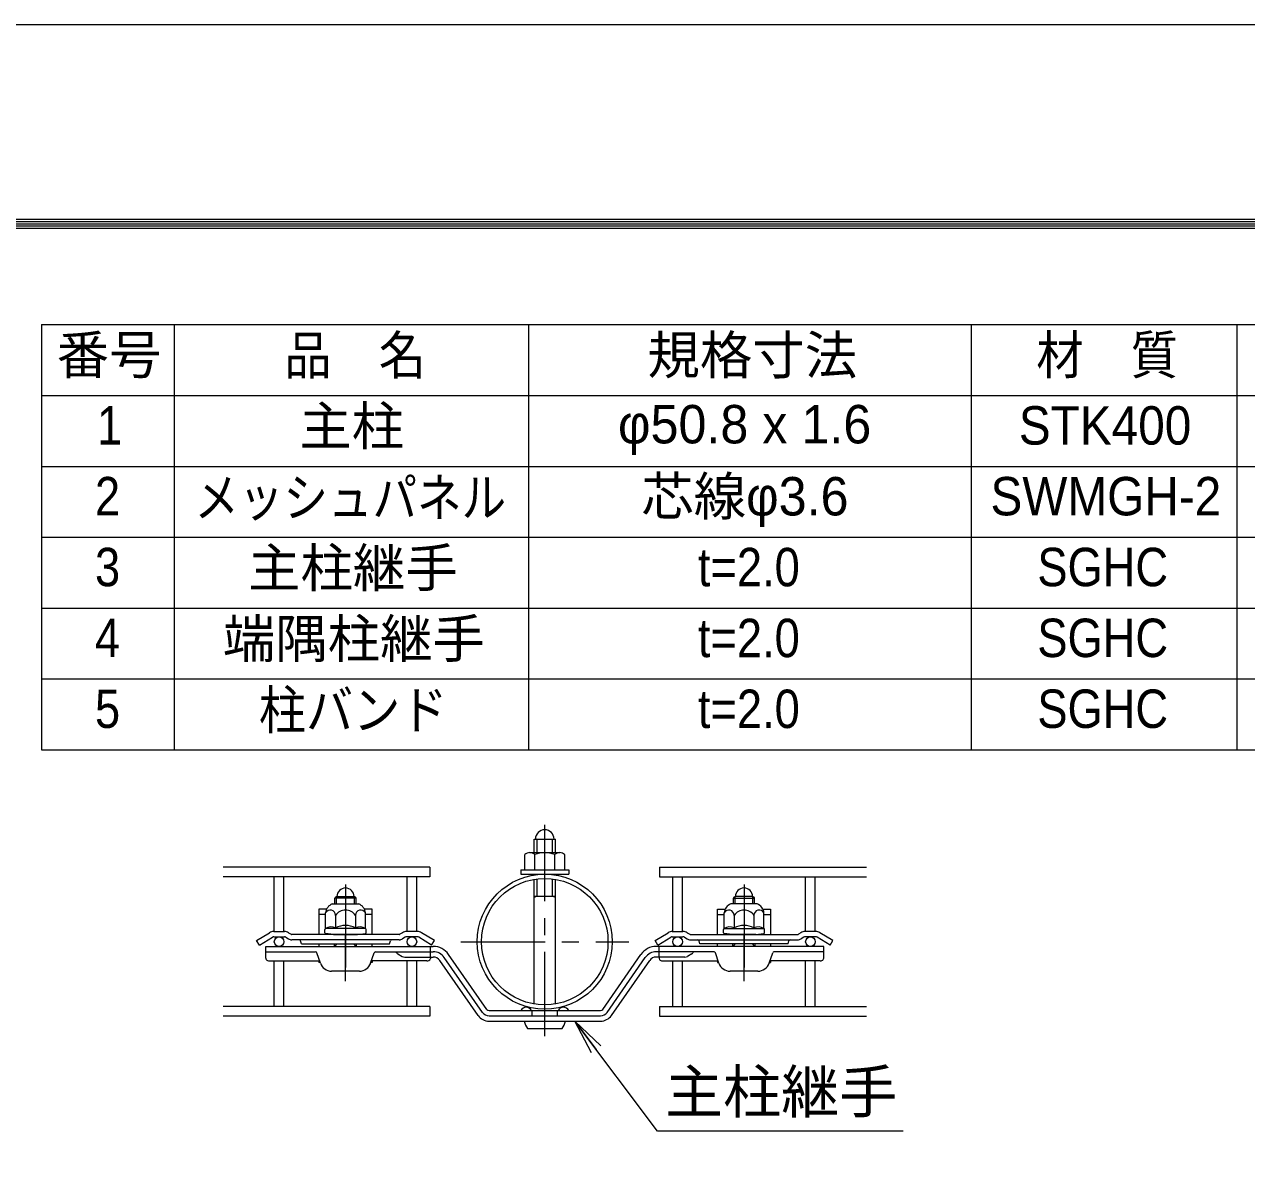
# Model space of a CAD drawing. Units: millimetres, scale not verified. Extents: x -4200 to 4200, y -2970 to 2970.
# Drawn here: x 1153 to 2533, y 1678 to 2970 of the extents above; entities that cross this region are included whole.
import ezdxf
from ezdxf.enums import TextEntityAlignment as Align

# ---------------------------------------------------------------- set-up
doc = ezdxf.new("R2010")
doc.units = ezdxf.units.MM
doc.header["$LTSCALE"] = 20
doc.linetypes.add('DASHED', pattern=[7.5, 6, -1.5])
doc.linetypes.add('USER1', pattern=[50.8, 31.75, -6.35, 6.35, -6.35])
for name, color, linetype, lineweight in [('0-1_D-STR1', 1, 'Continuous', 18), ('0-2_D-BMK', 2, 'USER1', 13), ('0-3_D-STR-DIM', 7, 'Continuous', 9), ('0-4_D-STR2', 7, 'Continuous', 9), ('0-8_D-STR3', 3, 'Continuous', 13), ('0-9_D-STR-TXT', 7, 'Continuous', 9), ('0-A_7', 3, 'DASHED', 18), ('0-C_0', 7, 'Continuous', 9), ('0-E_D-MTR-FRAM', 7, 'Continuous', 9), ('0-F_D-TTL', 7, 'Continuous', 9)]:
    doc.layers.add(name, color=color, linetype=linetype, lineweight=lineweight)
doc.layers.add('0-D_D-MTR-TXT', color=7, linetype='Continuous')
doc.styles.add('ＭＳ ゴシック', font='')
doc.styles.add('ＭＳ Ｐゴシック', font='')
doc.styles.get('ＭＳ ゴシック').set_extended_font_data('MS Gothic')
doc.styles.get('ＭＳ Ｐゴシック').set_extended_font_data('MS PGothic')

# ---------------------------------------------------------------- blocks, each defined once
blk = doc.blocks.new('U52')
at = {"layer": '0-2_D-BMK'}
for p, q in [((0, -711.9), (0, 878.5)), ((-1500, 431.4), (-1500, -194.4)), ((1500, 431.4), (1500, -194.4)), ((-1500, -298), (-1500, 52)), ((-632.4, 0), (632.4, 0)), ((1500, -298), (1500, 52))]:
    blk.add_line(p, q, dxfattribs=at)
at = {"layer": '0-8_D-STR3'}
for p, q in [((-1600, 284), (-1400, 284)), ((-1580, 284), (-1580, 328.4)), ((-1420, 328), (-1580, 328)), ((-1567.5, 284), (-1567.5, 338.2)), ((-1565, 339), (-1435, 339)), ((-1432.5, 284), (-1432.5, 338.2)), ((-1420, 284), (-1420, 328.4)), ((1600, 284), (1400, 284)), ((1420, 284), (1420, 328.4)), ((1420, 328), (1580, 328)), ((1432.5, 284), (1432.5, 338.2)), ((1565, 339), (1435, 339)), ((1567.5, 284), (1567.5, 338.2)), ((1580, 284), (1580, 328.4)), ((-1650, 204), (-1700, 204)), ((-1650, 200.7), (-1650, 218)), ((-1650, 98), (-1650, 200.7)), ((-1574.7, 198), (-1574.7, 103.9)), ((-1425.3, 198), (-1425.3, 104)), ((-1350, 200.7), (-1350, 218)), ((-1300, 204), (-1350, 204)), ((-1350, 98), (-1350, 200.7)), ((1300, 204), (1350, 204)), ((1350, 200.7), (1350, 218)), ((1350, 98), (1350, 200.7)), ((1425.3, 198), (1425.3, 104)), ((1574.7, 198), (1574.7, 103.9)), ((1650, 200.7), (1650, 218)), ((1650, 204), (1700, 204)), ((1650, 98), (1650, 200.7)), ((-1650, 98), (-1650.6, 97.8)), ((-1650, 98), (-1649, 98)), ((-1350, 98), (-1351, 98)), ((-1350, 98), (-1349.4, 97.8)), ((1350, 98), (1349.4, 97.8)), ((1350, 98), (1351, 98)), ((1650, 98), (1649, 98)), ((1650, 98), (1650.6, 97.8)), ((-2148.3, -26), (-2050.8, 33.1)), ((-2040.4, 76), (-1959.6, 76)), ((-2040.4, 36), (-1959.6, 36)), ((-1949.2, 33.1), (-1929, 20.7)), ((-1928.3, 67.2), (-1909.1, 55.5)), ((-1095, 14), (-1905, 14)), ((-1096.1, 54), (-1903.9, 54)), ((-1831.5, -16), (-1837.8, 6.7)), ((-1655, 67.3), (-1655, 92)), ((-1590, 54), (-1649.7, 61.3)), ((-1590, 54), (-1410, 54)), ((-1500, 54), (-1499.8, 54)), ((-1410, 54), (-1350.3, 61.3)), ((-1345, 67.3), (-1345, 92)), ((-1168.5, -16), (-1162.2, 6.7)), ((-1071.7, 67.2), (-1090.9, 55.5)), ((-1050.8, 33.1), (-1071, 20.7)), ((-959.6, 76), (-1040.4, 76)), ((-959.6, 36), (-1040.4, 36)), ((-851.7, -26), (-949.2, 33.1)), ((851.7, -26), (949.2, 33.1)), ((959.6, 76), (1040.4, 76)), ((959.6, 36), (1040.4, 36)), ((1050.8, 33.1), (1071, 20.7)), ((1071.7, 67.2), (1090.9, 55.5)), ((1095, 14), (1905, 14)), ((1096.1, 54), (1903.9, 54)), ((1168.5, -16), (1162.2, 6.7)), ((1345, 67.3), (1345, 92)), ((1410, 54), (1350.3, 61.3)), ((1590, 54), (1410, 54)), ((1500, 54), (1500.2, 54)), ((1590, 54), (1649.7, 61.3)), ((1655, 67.3), (1655, 92)), ((1831.5, -16), (1837.8, 6.7)), ((1928.3, 67.2), (1909.1, 55.5)), ((1949.2, 33.1), (1929, 20.7)), ((2040.4, 76), (1959.6, 76)), ((2040.4, 36), (1959.6, 36)), ((2148.3, -26), (2050.8, 33.1)), ((-2100, -76), (-2100, -36)), ((-2100, -36), (-839.1, -36)), ((-1831.5, -16), (-1168.5, -16)), ((-1689.4, -160.9), (-1715.9, -82.8)), ((-1700, -16), (-1700, -36)), ((-1584, -36), (-1584, -16)), ((-1578, -36), (-1566, -16)), ((-1422, -36), (-1434, -16)), ((-1416, -36), (-1416, -16)), ((-1310.6, -160.9), (-1284.1, -82.8)), ((-1300, -36), (-1300, -16)), ((-1274.6, -76), (-839.1, -76)), ((-1106.7, -92), (-1074.2, -110.7)), ((2100, -36), (839.1, -36)), ((1274.6, -76), (839.1, -76)), ((1106.7, -92), (1074.2, -110.7)), ((1831.5, -16), (1168.5, -16)), ((1310.6, -160.9), (1284.1, -82.8)), ((1300, -36), (1300, -16)), ((1416, -36), (1416, -16)), ((1422, -36), (1434, -16)), ((1578, -36), (1566, -16)), ((1584, -36), (1584, -16)), ((1689.4, -160.9), (1715.9, -82.8)), ((1700, -16), (1700, -36)), ((2100, -76), (2100, -36)), ((-2072.7, -145), (-1704, -145)), ((-886.9, -145), (-1296, -145)), ((-1054.3, -116), (-839.1, -116)), ((-860, -116), (-860, -127.2)), ((-501.6, -555.2), (-789.8, -141.7)), ((-468.8, -532.3), (-757, -118.8)), ((-436, -509.4), (-724.2, -95.9)), ((436, -509.4), (724.2, -95.9)), ((468.8, -532.3), (757, -118.8)), ((501.6, -555.2), (789.8, -141.7)), ((1054.3, -116), (839.1, -116)), ((860, -116), (860, -127.2)), ((886.9, -145), (1296, -145)), ((2072.7, -145), (1704, -145)), ((-419.6, -518), (419.6, -518)), ((-419.6, -558), (419.6, -558)), ((-419.6, -598), (419.6, -598))]:
    blk.add_line(p, q, dxfattribs=at)
at = {"layer": '0-8_D-STR3', "linetype": 'DASHED'}
for p, q in [((-860, -116), (-860, -36)), ((860, -116), (860, -36)), ((-1700, -149), (-1700, -156)), ((-1691.1, -156), (-1700, -156)), ((-1300, -156), (-1308.9, -156)), ((-1300, -149), (-1300, -156)), ((1300, -149), (1300, -156)), ((1300, -156), (1308.9, -156)), ((1691.1, -156), (1700, -156)), ((1700, -149), (1700, -156)), ((-95, -558), (-95, -518)), ((95, -558), (95, -518))]:
    blk.add_line(p, q, dxfattribs=at)
at = {"layer": '0-8_D-STR3'}
for points in [[(-1642.6, 244), (-1700, 244), (-1700, 54)], [(-1300, 54), (-1300, 244), (-1357.4, 244)], [(1300, 54), (1300, 244), (1357.4, 244)], [(1642.6, 244), (1700, 244), (1700, 54)], [(-1351, 98), (-1425.3, 98), (-1650, 98)], [(1351, 98), (1425.3, 98), (1650, 98)], [(-2148.3, -26), (-2169, 8.2), (-2071.5, 67.3)], [(-851.7, -26), (-831, 8.2), (-928.5, 67.3)], [(851.7, -26), (831, 8.2), (928.5, 67.3)], [(2148.3, -26), (2169, 8.2), (2071.5, 67.3)], [(-2100, -123), (-2100, -76), (-1725.4, -76)], [(2100, -123), (2100, -76), (1725.4, -76)], [(-1395.8, -222), (-1500, -222), (-1604.2, -222)], [(1604.2, -222), (1500, -222), (1395.8, -222)]]:
    blk.add_lwpolyline(points, dxfattribs=at)
for centre, radius, start, end in [((-1500, 339), 65, 0, 180), ((1500, 339), 65, 0, 180), ((-1570, 209.3), 80.5, 111.89022, 173.83229), ((-1572, 328.4), 8, 109.07193, 180), ((-1502.7, 128), 220, 106.44261, 109.07194), ((-1497.3, 128), 220, 70.92806, 73.55739), ((-1428, 328.4), 8, 0, 70.92807), ((-1430, 209.3), 80.5, 6.16771, 68.10978), ((1430, 209.3), 80.5, 111.89022, 173.83229), ((1428, 328.4), 8, 109.07193, 180), ((1497.3, 128), 220, 106.44261, 109.07194), ((1502.7, 128), 220, 70.92806, 73.55739), ((1572, 328.4), 8, 0, 70.92807), ((1570, 209.3), 80.5, 6.16771, 68.10978), ((-1615.1, 197.8), 40.4, 0.25178, 150.03679), ((-1500, 147.7), 90, 33.95198, 146.04802), ((-1384.9, 197.7), 40.4, 30.11903, 179.61333), ((1384.9, 197.7), 40.4, 0.38667, 149.88097), ((1500, 147.7), 90, 33.95198, 146.04802), ((1615.1, 197.8), 40.4, 29.96321, 179.74822), ((-1649, 92), 6, 105, 180), ((-1606.8, 30.7), 80, 66.43051, 122.6931), ((-1499.9, -37.6), 160, 62.21994, 117.84722), ((-1393.3, 30.7), 80, 57.23796, 113.61911), ((-1351, 92), 6, 0, 75), ((1351, 92), 6, 105, 180), ((1393.3, 30.7), 80, 66.38089, 122.76204), ((1499.9, -37.6), 160, 62.15278, 117.78006), ((1606.8, 30.7), 80, 57.3069, 113.56949), ((1649, 92), 6, 0, 75), ((-2040.4, 16), 60, 90, 121.22542), ((-2040.4, 16), 20, 90, 121.22542), ((-1959.6, 16), 60, 58.59298, 90), ((-1959.6, 16), 20, 58.59279, 90), ((-1905, 60), 46, 238.59311, 270.00005), ((-1903.9, 64), 10, 238.59298, 270), ((-1847.4, 4), 10, 15.49116, 90), ((-1649, 67.3), 6, 180, 263), ((-1351, 67.3), 6, 277, 360), ((-1152.6, 4), 10, 90, 164.50884), ((-1096.1, 64), 10, 270, 301.40702), ((-1095, 60), 46, 269.99995, 301.40689), ((-1040.4, 16), 60, 90, 121.40702), ((-1040.4, 16), 20, 90, 121.40721), ((-959.6, 16), 60, 58.77458, 90), ((-959.6, 16), 20, 58.77458, 90), ((959.6, 16), 60, 90, 121.22542), ((959.6, 16), 20, 90, 121.22542), ((1040.4, 16), 60, 58.59298, 90), ((1040.4, 16), 20, 58.59279, 90), ((1095, 60), 46, 238.59311, 270.00005), ((1096.1, 64), 10, 238.59298, 270), ((1152.6, 4), 10, 15.49116, 90), ((1351, 67.3), 6, 180, 263), ((1649, 67.3), 6, 277, 0), ((1847.4, 4), 10, 90, 164.50884), ((1903.9, 64), 10, 270, 301.40702), ((1905, 60), 46, 269.99995, 301.40689), ((1959.6, 16), 60, 90, 121.40702), ((1959.6, 16), 20, 90, 121.40721), ((2040.4, 16), 60, 58.77458, 90), ((2040.4, 16), 20, 58.77458, 90), ((-1725.4, -86), 10, 18.75865, 90), ((-1274.6, -86), 10, 90, 161.24135), ((-1091.7, -66), 30, 199.47122, 240.08389), ((-839.1, -176), 140, 34.88018, 90), ((-839.1, -176), 100, 34.88018, 90), ((839.1, -176), 140, 90, 145.11982), ((839.1, -176), 100, 90, 145.11982), ((1091.7, -66), 30, 299.91611, 340.52878), ((1274.6, -86), 10, 18.75865, 90), ((1725.4, -86), 10, 90, 161.24135), ((-2080, -123), 20, 180, 250.02228), ((-2066.3, -85.4), 60, 250.02234, 263.94037), ((-1704, -149), 4, 0, 90), ((-1604.2, -132), 90, 198.75865, 270), ((-1395.8, -132), 90, 270, 341.24135), ((-1296, -149), 4, 90, 180), ((-1054.3, -76), 40, 240.08383, 270), ((-893.2, -85.4), 60, 276.05963, 289.97766), ((-879.6, -123), 20, 289.97772, 347.87765), ((-839.1, -176), 60, 34.88018, 90), ((839.1, -176), 60, 90, 145.11982), ((879.6, -123), 20, 192.12235, 250.02228), ((893.2, -85.4), 60, 250.02234, 263.94037), ((1054.3, -76), 40, 270, 299.91617), ((1296, -149), 4, 0, 90), ((1395.8, -132), 90, 198.75865, 270), ((1604.2, -132), 90, 270, 341.24135), ((1704, -149), 4, 90, 180), ((2066.3, -85.4), 60, 276.05963, 289.97766), ((2080, -123), 20, 289.97772, 0), ((-419.6, -498), 60, 214.88018, 270), ((-419.6, -498), 20, 214.88018, 270), ((-140, -539.3), 45.3, 28.07249, 151.92751), ((140, -539.3), 45.3, 28.07249, 151.92751), ((419.6, -498), 20, 270, 325.11982), ((419.6, -498), 60, 270, 325.11982), ((-419.6, -498), 100, 214.88018, 270), ((419.6, -498), 100, 270, 325.11982)]:
    blk.add_arc(centre, radius, start, end, dxfattribs=at)
blk = doc.blocks.new('_Open')
at = {"layer": '0-C_0'}
blk.add_line((-20, 3.33), (0, 0), dxfattribs=at)
blk.add_lwpolyline([(-20, -3.33), (0, 0), (-20, 0)], dxfattribs=at)

msp = doc.modelspace()

# ---------------------------------------------------------------- linework, layer by layer
at = {"layer": '0-1_D-STR1'}
for radius in [76.2, 71.4]:
    msp.add_circle((1740.75, 1934.43), radius, dxfattribs=at)
at = {"layer": '0-2_D-BMK'}
msp.add_line((1740.75, 1934.43), (1740.95, 1934.43), dxfattribs=at)
at = {"layer": '0-4_D-STR2'}
for p, q in [((1611.15, 2018.42), (1377.42, 2018.42)), ((1611.15, 2018.42), (1611.15, 2007.62)), ((1870.35, 2018.42), (2104.08, 2018.42)), ((1870.35, 2018.42), (1870.35, 2007.62)), ((1611.15, 2007.62), (1377.42, 2007.62)), ((1435.35, 1945.83), (1435.35, 2007.62)), ((1446.15, 1945.83), (1446.15, 2007.62)), ((1585.35, 1945.83), (1585.35, 2007.62)), ((1596.15, 1945.83), (1596.15, 2007.62)), ((1870.35, 2007.62), (2104.08, 2007.62)), ((1885.35, 1945.83), (1885.35, 2007.62)), ((1896.15, 1945.83), (1896.15, 2007.62)), ((2035.35, 1945.83), (2035.35, 2007.62)), ((2046.15, 1945.83), (2046.15, 2007.62)), ((1435.35, 1861.24), (1435.35, 1912.67)), ((1446.15, 1861.24), (1446.15, 1912.67)), ((1585.35, 1861.24), (1585.35, 1912.67)), ((1596.15, 1861.24), (1596.15, 1912.67)), ((1885.35, 1861.24), (1885.35, 1912.67)), ((1896.15, 1861.24), (1896.15, 1912.67)), ((2035.35, 1861.24), (2035.35, 1912.67)), ((2046.15, 1861.24), (2046.15, 1912.67)), ((1611.15, 1861.24), (1377.42, 1861.24)), ((1611.15, 1850.44), (1377.42, 1850.44)), ((1611.15, 1861.24), (1611.15, 1850.44)), ((1870.35, 1861.24), (2104.08, 1861.24)), ((1870.35, 1861.24), (1870.35, 1850.44)), ((1870.35, 1850.44), (2104.08, 1850.44))]:
    msp.add_line(p, q, dxfattribs=at)
for centre in [(1440.75, 1934.43), (1590.75, 1934.43), (1890.75, 1934.43), (2040.75, 1934.43)]:
    msp.add_circle(centre, 5.4, dxfattribs=at)
at = {"layer": '0-8_D-STR3'}
for p, q in [((1728.75, 2034.93), (1728.75, 2050.23)), ((1728.75, 2050.23), (1752.75, 2050.23)), ((1731.99, 2034.93), (1731.99, 2050.23)), ((1749.51, 2034.93), (1749.51, 2050.23)), ((1752.75, 2034.93), (1752.75, 2050.23)), ((1718.25, 2015.43), (1718.25, 2032.83)), ((1723.42, 2034.93), (1758.05, 2034.93)), ((1729.5, 2015.43), (1729.5, 2032.83)), ((1752, 2015.43), (1752, 2032.83)), ((1763.25, 2015.43), (1763.25, 2032.83)), ((1713.75, 2015.43), (1713.75, 2010.63)), ((1718.25, 2015.43), (1763.25, 2015.43)), ((1713.75, 2010.63), (1767.75, 2010.63)), ((1728.75, 2009.68), (1728.75, 2010.63)), ((1728.75, 1864.05), (1728.75, 2004.82)), ((1731.99, 2010.13), (1731.99, 2010.63)), ((1731.99, 1985.73), (1731.99, 2005.29)), ((1749.51, 2010.13), (1749.51, 2010.63)), ((1749.51, 1985.73), (1749.51, 2005.29)), ((1752.75, 2009.68), (1752.75, 2010.63)), ((1752.75, 1864.05), (1752.75, 2004.82)), ((1728.75, 1985.73), (1752.75, 1985.73)), ((1721.25, 1836.33), (1760.25, 1836.33))]:
    msp.add_line(p, q, dxfattribs=at)
msp.add_lwpolyline([(1713.75, 2015.43), (1767.75, 2015.43), (1767.75, 2010.63)], dxfattribs=at)
for centre, radius, start, end in [((1740.75, 2050.23), 10.5, 0, 180), ((1723.88, 2026.4), 8.55, 48.83491, 131.16509), ((1740.75, 2003.75), 31.18, 68.85295, 111.14705), ((1757.63, 2026.39), 8.55, 48.86505, 131.13495), ((1740.75, 1961.78), 25.5, 110.09205, 118.07249), ((1740.75, 1961.78), 25.5, 61.92751, 69.90795), ((1741.21, 1850.47), 24.47, 193.57365, 215.31233), ((1740.29, 1850.47), 24.47, 324.68767, 346.42635)]:
    msp.add_arc(centre, radius, start, end, dxfattribs=at)
at = {"layer": '0-9_D-STR-TXT'}
msp.add_lwpolyline([(2145.27, 1720.61), (1868, 1720.61), (1775.88, 1843.13)], dxfattribs=at)
at = {"layer": '0-A_7'}
msp.add_line((1740.75, 1934.43), (1740.95, 1934.43), dxfattribs=at)
msp.add_line((1740.75, 1934.43), (1740.95, 1934.43), dxfattribs=at)
at = {"layer": '0-E_D-MTR-FRAM'}
for p, q in [((1172.39, 2631.05), (3822.39, 2631.05)), ((1172.39, 2631.05), (1172.39, 2151.05)), ((1322.39, 2631.05), (1322.39, 2151.05)), ((1722.39, 2631.05), (1722.39, 2151.05)), ((2222.39, 2631.05), (2222.39, 2151.05)), ((2522.39, 2631.05), (2522.39, 2151.05)), ((1172.39, 2551.05), (3822.39, 2551.05)), ((1172.39, 2471.05), (3822.39, 2471.05)), ((1172.39, 2391.05), (3822.39, 2391.05)), ((1172.39, 2311.05), (3822.39, 2311.05)), ((1172.39, 2231.05), (3822.39, 2231.05)), ((1172.39, 2151.05), (3822.39, 2151.05))]:
    msp.add_line(p, q, dxfattribs=at)
at = {"layer": '0-F_D-TTL', "color": 2, "lineweight": 18}
msp.add_lwpolyline([(-4200, 2970), (4200, 2970), (4200, -2970), (-4200, -2970)], close=True, dxfattribs=at)
at = {"layer": '0-F_D-TTL'}
for points in [[(-3930, 2750), (3930, 2750), (3930, -2750), (-3930, -2750)], [(-3927.5, 2747.5), (3927.5, 2747.5), (3927.5, -2747.5), (-3927.5, -2747.5)], [(-3925, 2745), (3925, 2745), (3925, -2745), (-3925, -2745)], [(-3922.5, 2742.5), (3922.5, 2742.5), (3922.5, -2742.5), (-3922.5, -2742.5)], [(-3920, 2740), (3920, 2740), (3920, -2740), (-3920, -2740)]]:
    msp.add_lwpolyline(points, close=True, dxfattribs=at)

# ---------------------------------------------------------------- block references
at = {"layer": '0-3_D-STR-DIM', "xscale": 0.15, "yscale": 0.15}
msp.add_blockref('U52', (1740.75, 1934.43), dxfattribs=at)
at = {"layer": '0-9_D-STR-TXT', "xscale": 2, "yscale": 2, "rotation": 126.94067}
msp.add_blockref('_Open', (1774.67, 1844.73), dxfattribs=at)

# ---------------------------------------------------------------- texts
at = {"layer": '0-9_D-STR-TXT', "style": 'ＭＳ ゴシック'}
msp.add_text('主柱継手', height=48.09, dxfattribs=at).set_placement((1876.51, 1726.62), align=Align.BOTTOM_LEFT)
at = {"layer": '0-D_D-MTR-TXT', "style": 'ＭＳ Ｐゴシック'}
for s, height, p in [('番号', 43.4, (1189.59, 2562.37)), ('規格寸法', 43.4, (1856.75, 2562.05)), ('主柱', 43.4, (1463.55, 2481.93)), ('φ50.8 x 1.6', 43.38, (1823.39, 2483.97)), ('芯線φ3.6', 43.38, (1849.73, 2402.61)), ('主柱継手', 43.4, (1405.73, 2321.81)), ('端隅柱継手', 43.4, (1377.23, 2241.81))]:
    msp.add_text(s, height=height, dxfattribs=at).set_placement(p, align=Align.BOTTOM_LEFT)
for s, height, width, p in [('品\u3000名', 43.4, 0.9, (1446.73, 2561.81)), ('材\u3000質', 43.4, 0.9, (2295.83, 2562.25)), ('STK400', 43.38, 0.95, (2276.05, 2482.61)), ('1', 43.4, 0.9, (1235.25, 2482.61)), ('2', 43.4, 0.9, (1232.85, 2402.71)), ('メッシュパネル', 43.38, 0.85, (1345.07, 2401.23)), ('SWMGH-2', 43.38, 0.95, (2244.05, 2402.71)), ('3', 43.4, 0.9, (1232.85, 2322.71)), ('t=2.0', 43.4, 0.9, (1913.67, 2322.61)), ('SGHC', 43.4, 0.9, (2296.97, 2322.71)), ('4', 43.4, 0.9, (1232.73, 2242.71)), ('t=2.0', 43.4, 0.9, (1913.67, 2242.61)), ('SGHC', 43.4, 0.9, (2296.97, 2242.71)), ('柱バンド', 43.38, 0.9, (1417.89, 2161.37)), ('5', 43.4, 0.9, (1232.85, 2162.71)), ('t=2.0', 43.4, 0.9, (1913.67, 2162.61)), ('SGHC', 43.4, 0.9, (2296.97, 2162.71))]:
    msp.add_text(s, height=height, dxfattribs=dict(at, width=width)).set_placement(p, align=Align.BOTTOM_LEFT)

doc.saveas('drawing.dxf')
